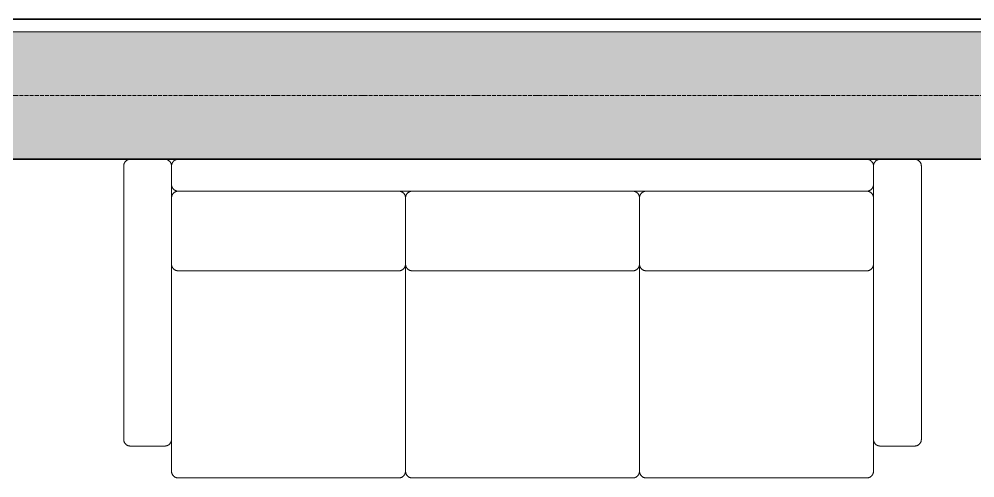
# Model space of a CAD drawing. Header units: millimetres. Extents: x -5016 to 63303, y -6019 to 98943.
# Drawn here: x 6250 to 9245, y 85400 to 86840 of the extents above; entities that cross this region are included whole.
import ezdxf

# ---------------------------------------------------------------- set-up
doc = ezdxf.new("R2010")
doc.units = ezdxf.units.MM
doc.linetypes.add('Осевая 12-2-2', pattern=[16, 12, -2, 0, -2])
for name, color, linetype, lineweight in [('A-WALL', 8, 'Continuous', 13), ('A-WALL-PATT', 8, 'Continuous', 13), ('I-FURN', 9, 'Continuous', 13), ('S-GRID', 8, 'Continuous', 13), ('АР_подложка', 8, 'Continuous', 13)]:
    doc.layers.add(name, color=color, linetype=linetype, lineweight=lineweight)

# ---------------------------------------------------------------- blocks, each defined once
blk = doc.blocks.new('INT Диван прямой - INT Диван прямой-2651426-Планировочное решение')
at = {"layer": 'I-FURN', "color": 39}
for p, q in [((-1250, 529), (-1250, -329)), ((-1100, 529), (-1100, 471)), ((1100, 471), (1100, 529)), ((1250, -329), (1250, 529)), ((-1100, 429), (-1100, 470.3)), ((-387.7, 450), (-1079, 450)), ((-387.7, 450), (-345.7, 450)), ((345.7, 450), (-345.7, 450)), ((345.7, 450), (387.7, 450)), ((1079, 450), (387.7, 450)), ((1100, 470.3), (1100, 429)), ((-1100, 429), (-1100, 221)), ((-366.7, 429), (-366.7, 221)), ((-366.7, 221), (-366.7, 429)), ((366.7, 429), (366.7, 221)), ((366.7, 221), (366.7, 429)), ((1100, 221), (1100, 429)), ((-1100, -329), (-1100, 221)), ((-366.7, -429), (-366.7, 221)), ((-366.7, 221), (-366.7, -429)), ((366.7, 221), (366.7, -429)), ((366.7, -429), (366.7, 221)), ((1100, 221), (1100, -329)), ((-1079, 200), (-387.7, 200)), ((-345.7, 200), (345.7, 200)), ((387.7, 200), (1079, 200)), ((-1100, -329), (-1100, -429)), ((1100, -429), (1100, -329)), ((-1229, -350), (-1121, -350)), ((1121, -350), (1229, -350)), ((-1079, -450), (-387.7, -450)), ((-345.7, -450), (345.7, -450)), ((387.7, -450), (1079, -450))]:
    blk.add_line(p, q, dxfattribs=at)
at = {"layer": 'I-FURN', "color": 39, "flags": 128}
for points in [[(-1229, 550), (-1229.8, 550), (-1230.7, 549.9), (-1231.5, 549.8), (-1232.3, 549.7), (-1233.2, 549.6), (-1234, 549.4), (-1234.8, 549.2), (-1235.6, 548.9), (-1236.4, 548.7), (-1237.2, 548.3), (-1237.9, 548), (-1238.7, 547.6), (-1239.4, 547.2), (-1240.2, 546.8), (-1240.9, 546.3), (-1241.5, 545.8), (-1242.2, 545.3), (-1242.8, 544.8), (-1243.5, 544.2), (-1244.1, 543.6), (-1244.6, 543), (-1245.2, 542.4), (-1245.7, 541.7), (-1246.2, 541), (-1246.7, 540.3), (-1247.1, 539.6), (-1247.5, 538.9), (-1247.9, 538.1), (-1248.3, 537.4), (-1248.6, 536.6), (-1248.9, 535.8), (-1249.1, 535), (-1249.3, 534.2), (-1249.5, 533.4), (-1249.7, 532.6), (-1249.8, 531.7), (-1249.9, 530.9), (-1250, 530.1), (-1250, 529.2), (-1250, 529)], [(-1100, 529.8), (-1100.1, 530.7), (-1100.2, 531.5), (-1100.3, 532.3), (-1100.4, 533.2), (-1100.6, 534), (-1100.8, 534.8), (-1101.1, 535.6), (-1101.3, 536.4), (-1101.7, 537.2), (-1102, 537.9), (-1102.4, 538.7), (-1102.8, 539.4), (-1103.2, 540.2), (-1103.7, 540.9), (-1104.2, 541.5), (-1104.7, 542.2), (-1105.2, 542.8), (-1105.8, 543.5), (-1106.4, 544.1), (-1107, 544.6), (-1107.6, 545.2), (-1108.3, 545.7), (-1109, 546.2), (-1109.7, 546.7), (-1110.4, 547.1), (-1111.1, 547.5), (-1111.9, 547.9), (-1112.6, 548.3), (-1113.4, 548.6), (-1114.2, 548.9), (-1115, 549.1), (-1115.8, 549.3), (-1116.6, 549.5), (-1117.4, 549.7), (-1118.3, 549.8), (-1119.1, 549.9), (-1119.9, 550), (-1120.8, 550), (-1121, 550)], [(-1079, 550), (-1079.8, 550), (-1080.7, 549.9), (-1081.5, 549.8), (-1082.3, 549.7), (-1083.2, 549.6), (-1084, 549.4), (-1084.8, 549.2), (-1085.6, 548.9), (-1086.4, 548.7), (-1087.2, 548.3), (-1087.9, 548), (-1088.7, 547.6), (-1089.4, 547.2), (-1090.2, 546.8), (-1090.9, 546.3), (-1091.5, 545.8), (-1092.2, 545.3), (-1092.8, 544.8), (-1093.5, 544.2), (-1094.1, 543.6), (-1094.6, 543), (-1095.2, 542.4), (-1095.7, 541.7), (-1096.2, 541), (-1096.7, 540.3), (-1097.1, 539.6), (-1097.5, 538.9), (-1097.9, 538.1), (-1098.3, 537.4), (-1098.6, 536.6), (-1098.9, 535.8), (-1099.1, 535), (-1099.3, 534.2), (-1099.5, 533.4), (-1099.7, 532.6), (-1099.8, 531.7), (-1099.9, 530.9), (-1100, 530.1), (-1100, 529.2), (-1100, 529)], [(1100, 529), (1100, 529.8), (1099.9, 530.7), (1099.8, 531.5), (1099.7, 532.3), (1099.6, 533.2), (1099.4, 534), (1099.2, 534.8), (1098.9, 535.6), (1098.7, 536.4), (1098.3, 537.2), (1098, 537.9), (1097.6, 538.7), (1097.2, 539.4), (1096.8, 540.2), (1096.3, 540.9), (1095.8, 541.5), (1095.3, 542.2), (1094.8, 542.8), (1094.2, 543.5), (1093.6, 544.1), (1093, 544.6), (1092.4, 545.2), (1091.7, 545.7), (1091, 546.2), (1090.3, 546.7), (1089.6, 547.1), (1088.9, 547.5), (1088.1, 547.9), (1087.4, 548.3), (1086.6, 548.6), (1085.8, 548.9), (1085, 549.1), (1084.2, 549.3), (1083.4, 549.5), (1082.6, 549.7), (1081.7, 549.8), (1080.9, 549.9), (1080.1, 550), (1079.2, 550), (1079, 550)], [(1121, 550), (1120.2, 550), (1119.3, 549.9), (1118.5, 549.8), (1117.7, 549.7), (1116.8, 549.6), (1116, 549.4), (1115.2, 549.2), (1114.4, 548.9), (1113.6, 548.7), (1112.8, 548.3), (1112.1, 548), (1111.3, 547.6), (1110.6, 547.2), (1109.8, 546.8), (1109.1, 546.3), (1108.5, 545.8), (1107.8, 545.3), (1107.2, 544.8), (1106.5, 544.2), (1105.9, 543.6), (1105.4, 543), (1104.8, 542.4), (1104.3, 541.7), (1103.8, 541), (1103.3, 540.3), (1102.9, 539.6), (1102.5, 538.9), (1102.1, 538.1), (1101.7, 537.4), (1101.4, 536.6), (1101.1, 535.8), (1100.9, 535), (1100.7, 534.2), (1100.5, 533.4), (1100.3, 532.6), (1100.2, 531.7), (1100.1, 530.9), (1100, 530.1)], [(1250, 529), (1250, 529.8), (1249.9, 530.7), (1249.8, 531.5), (1249.7, 532.3), (1249.6, 533.2), (1249.4, 534), (1249.2, 534.8), (1248.9, 535.6), (1248.7, 536.4), (1248.3, 537.2), (1248, 537.9), (1247.6, 538.7), (1247.2, 539.4), (1246.8, 540.2), (1246.3, 540.9), (1245.8, 541.5), (1245.3, 542.2), (1244.8, 542.8), (1244.2, 543.5), (1243.6, 544.1), (1243, 544.6), (1242.4, 545.2), (1241.7, 545.7), (1241, 546.2), (1240.3, 546.7), (1239.6, 547.1), (1238.9, 547.5), (1238.1, 547.9), (1237.4, 548.3), (1236.6, 548.6), (1235.8, 548.9), (1235, 549.1), (1234.2, 549.3), (1233.4, 549.5), (1232.6, 549.7), (1231.7, 549.8), (1230.9, 549.9), (1230.1, 550), (1229.2, 550), (1229, 550)], [(-1100, 471), (-1100, 470.2), (-1099.9, 469.3), (-1099.8, 468.5), (-1099.7, 467.7), (-1099.6, 466.8), (-1099.4, 466), (-1099.2, 465.2), (-1098.9, 464.4), (-1098.7, 463.6), (-1098.3, 462.8), (-1098, 462.1), (-1097.6, 461.3), (-1097.2, 460.6), (-1096.8, 459.8), (-1096.3, 459.1), (-1095.8, 458.5), (-1095.3, 457.8), (-1094.8, 457.2), (-1094.2, 456.5), (-1093.6, 455.9), (-1093, 455.4), (-1092.4, 454.8), (-1091.7, 454.3), (-1091, 453.8), (-1090.3, 453.3), (-1089.6, 452.9), (-1088.9, 452.5), (-1088.1, 452.1), (-1087.4, 451.7), (-1086.6, 451.4), (-1085.8, 451.1), (-1085, 450.9), (-1084.2, 450.7), (-1083.4, 450.5), (-1082.6, 450.3), (-1081.7, 450.2), (-1080.9, 450.1), (-1080.1, 450)], [(-1079, 450), (-1079.8, 450), (-1080.7, 449.9), (-1081.5, 449.8), (-1082.3, 449.7), (-1083.2, 449.6), (-1084, 449.4), (-1084.8, 449.2), (-1085.6, 448.9), (-1086.4, 448.7), (-1087.2, 448.3), (-1087.9, 448), (-1088.7, 447.6), (-1089.4, 447.2), (-1090.2, 446.8), (-1090.9, 446.3), (-1091.5, 445.8), (-1092.2, 445.3), (-1092.8, 444.8), (-1093.5, 444.2), (-1094.1, 443.6), (-1094.6, 443), (-1095.2, 442.4), (-1095.7, 441.7), (-1096.2, 441), (-1096.7, 440.3), (-1097.1, 439.6), (-1097.5, 438.9), (-1097.9, 438.1), (-1098.3, 437.4), (-1098.6, 436.6), (-1098.9, 435.8), (-1099.1, 435), (-1099.3, 434.2), (-1099.5, 433.4), (-1099.7, 432.6), (-1099.8, 431.7), (-1099.9, 430.9), (-1100, 430.1), (-1100, 429.2), (-1100, 429)], [(-1080.7, 449.9), (-1081.5, 449.8), (-1082.3, 449.7), (-1083.2, 449.6)], [(-366.7, 429), (-366.7, 429.8), (-366.7, 430.7), (-366.8, 431.5), (-366.9, 432.3), (-367.1, 433.2), (-367.3, 434), (-367.5, 434.8), (-367.7, 435.6), (-368, 436.4), (-368.3, 437.2), (-368.7, 437.9), (-369, 438.7), (-369.4, 439.4), (-369.9, 440.2), (-370.3, 440.9), (-370.8, 441.5), (-371.3, 442.2), (-371.9, 442.8), (-372.4, 443.5), (-373, 444.1), (-373.6, 444.6), (-374.3, 445.2), (-374.9, 445.7), (-375.6, 446.2), (-376.3, 446.7), (-377, 447.1), (-377.8, 447.5), (-378.5, 447.9), (-379.3, 448.3), (-380.1, 448.6), (-380.8, 448.9), (-381.6, 449.1), (-382.5, 449.3), (-383.3, 449.5), (-384.1, 449.7), (-384.9, 449.8), (-385.8, 449.9), (-386.6, 450), (-387.4, 450), (-387.7, 450)], [(-384.1, 449.7), (-384.9, 449.8), (-385.8, 449.9)], [(-379.3, 448.3), (-380.1, 448.6), (-380.8, 448.9), (-381.6, 449.1), (-382.5, 449.3)], [(-345.7, 450), (-346.5, 450), (-347.3, 449.9), (-348.2, 449.8), (-349, 449.7), (-349.8, 449.6), (-350.7, 449.4), (-351.5, 449.2), (-352.3, 448.9), (-353.1, 448.7), (-353.8, 448.3), (-354.6, 448), (-355.4, 447.6), (-356.1, 447.2), (-356.8, 446.8), (-357.5, 446.3), (-358.2, 445.8), (-358.9, 445.3), (-359.5, 444.8), (-360.1, 444.2), (-360.7, 443.6), (-361.3, 443), (-361.9, 442.4), (-362.4, 441.7), (-362.9, 441), (-363.3, 440.3), (-363.8, 439.6), (-364.2, 438.9), (-364.6, 438.1), (-364.9, 437.4), (-365.2, 436.6), (-365.5, 435.8), (-365.8, 435), (-366, 434.2), (-366.2, 433.4), (-366.4, 432.6), (-366.5, 431.7), (-366.6, 430.9), (-366.6, 430.1), (-366.7, 429.2), (-366.7, 429)], [(-347.3, 449.9), (-348.2, 449.8), (-349, 449.7), (-349.8, 449.6)], [(366.7, 429), (366.6, 429.8), (366.6, 430.7), (366.5, 431.5), (366.4, 432.3), (366.2, 433.2), (366.1, 434), (365.8, 434.8), (365.6, 435.6), (365.3, 436.4), (365, 437.2), (364.7, 437.9), (364.3, 438.7), (363.9, 439.4), (363.5, 440.2), (363, 440.9), (362.5, 441.5), (362, 442.2), (361.5, 442.8), (360.9, 443.5), (360.3, 444.1), (359.7, 444.6), (359, 445.2), (358.4, 445.7), (357.7, 446.2), (357, 446.7), (356.3, 447.1), (355.6, 447.5), (354.8, 447.9), (354.1, 448.3), (353.3, 448.6), (352.5, 448.9), (351.7, 449.1), (350.9, 449.3), (350.1, 449.5), (349.2, 449.7), (348.4, 449.8), (347.6, 449.9), (346.7, 450), (345.9, 450), (345.7, 450)], [(349.2, 449.7), (348.4, 449.8), (347.6, 449.9)], [(354.1, 448.3), (353.3, 448.6), (352.5, 448.9), (351.7, 449.1), (350.9, 449.3)], [(387.7, 450), (386.8, 450), (386, 449.9), (385.2, 449.8), (384.3, 449.7), (383.5, 449.6), (382.7, 449.4), (381.9, 449.2), (381.1, 448.9), (380.3, 448.7), (379.5, 448.3), (378.7, 448), (378, 447.6), (377.2, 447.2), (376.5, 446.8), (375.8, 446.3), (375.1, 445.8), (374.5, 445.3), (373.8, 444.8), (373.2, 444.2), (372.6, 443.6), (372, 443), (371.5, 442.4), (371, 441.7), (370.5, 441), (370, 440.3), (369.6, 439.6), (369.1, 438.9), (368.8, 438.1), (368.4, 437.4), (368.1, 436.6), (367.8, 435.8), (367.5, 435), (367.3, 434.2), (367.1, 433.4), (367, 432.6), (366.8, 431.7), (366.8, 430.9), (366.7, 430.1), (366.7, 429.2), (366.7, 429)], [(386, 449.9), (385.2, 449.8), (384.3, 449.7), (383.5, 449.6)], [(1100, 429), (1100, 429.8), (1099.9, 430.7), (1099.8, 431.5), (1099.7, 432.3), (1099.6, 433.2), (1099.4, 434), (1099.2, 434.8), (1098.9, 435.6), (1098.7, 436.4), (1098.3, 437.2), (1098, 437.9), (1097.6, 438.7), (1097.2, 439.4), (1096.8, 440.2), (1096.3, 440.9), (1095.8, 441.5), (1095.3, 442.2), (1094.8, 442.8), (1094.2, 443.5), (1093.6, 444.1), (1093, 444.6), (1092.4, 445.2), (1091.7, 445.7), (1091, 446.2), (1090.3, 446.7), (1089.6, 447.1), (1088.9, 447.5), (1088.1, 447.9), (1087.4, 448.3), (1086.6, 448.6), (1085.8, 448.9), (1085, 449.1), (1084.2, 449.3), (1083.4, 449.5), (1082.6, 449.7), (1081.7, 449.8), (1080.9, 449.9), (1080.1, 450), (1079.2, 450), (1079, 450)], [(1079.8, 450), (1080.7, 450.1), (1081.5, 450.2), (1082.3, 450.3), (1083.2, 450.4), (1084, 450.6), (1084.8, 450.8), (1085.6, 451.1), (1086.4, 451.3), (1087.2, 451.7), (1087.9, 452), (1088.7, 452.4), (1089.4, 452.8), (1090.2, 453.2), (1090.9, 453.7), (1091.5, 454.2), (1092.2, 454.7), (1092.8, 455.2), (1093.5, 455.8), (1094.1, 456.4), (1094.6, 457), (1095.2, 457.6), (1095.7, 458.3), (1096.2, 459), (1096.7, 459.7), (1097.1, 460.4), (1097.5, 461.1), (1097.9, 461.9), (1098.3, 462.6), (1098.6, 463.4), (1098.9, 464.2), (1099.1, 465), (1099.3, 465.8), (1099.5, 466.6), (1099.7, 467.4), (1099.8, 468.3), (1099.9, 469.1), (1100, 469.9), (1100, 470.8), (1100, 471)], [(1082.6, 449.7), (1081.7, 449.8), (1080.9, 449.9), (1080.5, 449.9)], [(1087.4, 448.3), (1086.6, 448.6), (1085.8, 448.9), (1085, 449.1), (1084.2, 449.3)], [(-1099.7, 432.6), (-1099.8, 431.7), (-1099.9, 430.9)], [(-1098.3, 437.4), (-1098.6, 436.6), (-1098.9, 435.8), (-1099.1, 435), (-1099.3, 434.2)], [(-1094.6, 443), (-1095.2, 442.4), (-1095.7, 441.7), (-1096.2, 441)], [(-1090.9, 446.3), (-1091.5, 445.8), (-1092.2, 445.3), (-1092.8, 444.8)], [(-1084.8, 449.2), (-1085.6, 448.9), (-1086.4, 448.7), (-1087.2, 448.3), (-1087.9, 448)], [(-373.6, 444.6), (-374.3, 445.2), (-374.9, 445.7), (-375.6, 446.2)], [(-370.3, 440.9), (-370.8, 441.5), (-371.3, 442.2), (-371.9, 442.8)], [(-367.5, 434.8), (-367.7, 435.6), (-368, 436.4), (-368.3, 437.2), (-368.7, 437.9)], [(-366.7, 430.7), (-366.8, 431.5), (-366.9, 432.3), (-367.1, 433.2)], [(-366.4, 432.6), (-366.5, 431.7), (-366.6, 430.9)], [(-364.9, 437.4), (-365.2, 436.6), (-365.5, 435.8), (-365.8, 435), (-366, 434.2)], [(-361.3, 443), (-361.9, 442.4), (-362.4, 441.7), (-362.9, 441)], [(-357.5, 446.3), (-358.2, 445.8), (-358.9, 445.3), (-359.5, 444.8)], [(-351.5, 449.2), (-352.3, 448.9), (-353.1, 448.7), (-353.8, 448.3), (-354.6, 448)], [(359.7, 444.6), (359, 445.2), (358.4, 445.7), (357.7, 446.2)], [(363, 440.9), (362.5, 441.5), (362, 442.2), (361.5, 442.8)], [(365.8, 434.8), (365.6, 435.6), (365.3, 436.4), (365, 437.2), (364.7, 437.9)], [(366.6, 430.7), (366.5, 431.5), (366.4, 432.3), (366.2, 433.2)], [(367, 432.6), (366.8, 431.7), (366.8, 430.9)], [(368.4, 437.4), (368.1, 436.6), (367.8, 435.8), (367.5, 435), (367.3, 434.2)], [(372, 443), (371.5, 442.4), (371, 441.7), (370.5, 441)], [(375.8, 446.3), (375.1, 445.8), (374.5, 445.3), (373.8, 444.8)], [(381.9, 449.2), (381.1, 448.9), (380.3, 448.7), (379.5, 448.3), (378.7, 448)], [(1093, 444.6), (1092.4, 445.2), (1091.7, 445.7), (1091, 446.2)], [(1096.3, 440.9), (1095.8, 441.5), (1095.3, 442.2), (1094.8, 442.8)], [(1099.2, 434.8), (1098.9, 435.6), (1098.7, 436.4), (1098.3, 437.2), (1098, 437.9)], [(1099.9, 430.7), (1099.8, 431.5), (1099.7, 432.3), (1099.6, 433.2)], [(-1100, 221), (-1100, 220.2), (-1099.9, 219.3), (-1099.8, 218.5), (-1099.7, 217.7), (-1099.6, 216.8), (-1099.4, 216), (-1099.2, 215.2), (-1098.9, 214.4), (-1098.7, 213.6), (-1098.3, 212.8), (-1098, 212.1), (-1097.6, 211.3), (-1097.2, 210.6), (-1096.8, 209.8), (-1096.3, 209.1), (-1095.8, 208.5), (-1095.3, 207.8), (-1094.8, 207.2), (-1094.2, 206.5), (-1093.6, 205.9), (-1093, 205.4), (-1092.4, 204.8), (-1091.7, 204.3), (-1091, 203.8), (-1090.3, 203.3), (-1089.6, 202.9), (-1088.9, 202.5), (-1088.1, 202.1), (-1087.4, 201.7), (-1086.6, 201.4), (-1085.8, 201.1), (-1085, 200.9), (-1084.2, 200.7), (-1083.4, 200.5), (-1082.6, 200.3), (-1081.7, 200.2), (-1080.9, 200.1), (-1080.1, 200), (-1079.2, 200), (-1079, 200)], [(-387.7, 200), (-386.8, 200), (-386, 200.1), (-385.2, 200.2), (-384.3, 200.3), (-383.5, 200.4), (-382.7, 200.6), (-381.9, 200.8), (-381.1, 201.1), (-380.3, 201.3), (-379.5, 201.7), (-378.7, 202), (-378, 202.4), (-377.2, 202.8), (-376.5, 203.2), (-375.8, 203.7), (-375.1, 204.2), (-374.5, 204.7), (-373.8, 205.2), (-373.2, 205.8), (-372.6, 206.4), (-372, 207), (-371.5, 207.6), (-371, 208.3), (-370.5, 209), (-370, 209.7), (-369.6, 210.4), (-369.1, 211.1), (-368.8, 211.9), (-368.4, 212.6), (-368.1, 213.4), (-367.8, 214.2), (-367.5, 215), (-367.3, 215.8), (-367.1, 216.6), (-367, 217.4), (-366.8, 218.3), (-366.8, 219.1), (-366.7, 219.9), (-366.7, 220.8), (-366.7, 221)], [(-366.7, 221), (-366.6, 220.2), (-366.6, 219.3), (-366.5, 218.5), (-366.4, 217.7), (-366.2, 216.8), (-366.1, 216), (-365.8, 215.2), (-365.6, 214.4), (-365.3, 213.6), (-365, 212.8), (-364.7, 212.1), (-364.3, 211.3), (-363.9, 210.6), (-363.5, 209.8), (-363, 209.1), (-362.5, 208.5), (-362, 207.8), (-361.5, 207.2), (-360.9, 206.5), (-360.3, 205.9), (-359.7, 205.4), (-359, 204.8), (-358.4, 204.3), (-357.7, 203.8), (-357, 203.3), (-356.3, 202.9), (-355.6, 202.5), (-354.8, 202.1), (-354.1, 201.7), (-353.3, 201.4), (-352.5, 201.1), (-351.7, 200.9), (-350.9, 200.7), (-350.1, 200.5), (-349.2, 200.3), (-348.4, 200.2), (-347.6, 200.1), (-346.7, 200), (-345.9, 200), (-345.7, 200)], [(345.7, 200), (346.5, 200), (347.3, 200.1), (348.2, 200.2), (349, 200.3), (349.8, 200.4), (350.7, 200.6), (351.5, 200.8), (352.3, 201.1), (353.1, 201.3), (353.8, 201.7), (354.6, 202), (355.4, 202.4), (356.1, 202.8), (356.8, 203.2), (357.5, 203.7), (358.2, 204.2), (358.9, 204.7), (359.5, 205.2), (360.1, 205.8), (360.7, 206.4), (361.3, 207), (361.9, 207.6), (362.4, 208.3), (362.9, 209), (363.3, 209.7), (363.8, 210.4), (364.2, 211.1), (364.6, 211.9), (364.9, 212.6), (365.2, 213.4), (365.5, 214.2), (365.8, 215), (366, 215.8), (366.2, 216.6), (366.4, 217.4), (366.5, 218.3), (366.6, 219.1), (366.6, 219.9), (366.7, 220.8), (366.7, 221)], [(366.7, 221), (366.7, 220.2), (366.7, 219.3), (366.8, 218.5), (366.9, 217.7), (367.1, 216.8), (367.3, 216), (367.5, 215.2), (367.7, 214.4), (368, 213.6), (368.3, 212.8), (368.7, 212.1), (369, 211.3), (369.4, 210.6), (369.9, 209.8), (370.3, 209.1), (370.8, 208.5), (371.3, 207.8), (371.9, 207.2), (372.4, 206.5), (373, 205.9), (373.6, 205.4), (374.3, 204.8), (374.9, 204.3), (375.6, 203.8), (376.3, 203.3), (377, 202.9), (377.8, 202.5), (378.5, 202.1), (379.3, 201.7), (380.1, 201.4), (380.8, 201.1), (381.6, 200.9), (382.5, 200.7), (383.3, 200.5), (384.1, 200.3), (384.9, 200.2), (385.8, 200.1), (386.6, 200), (387.4, 200), (387.7, 200)], [(1079, 200), (1079.8, 200), (1080.7, 200.1), (1081.5, 200.2), (1082.3, 200.3), (1083.2, 200.4), (1084, 200.6), (1084.8, 200.8), (1085.6, 201.1), (1086.4, 201.3), (1087.2, 201.7), (1087.9, 202), (1088.7, 202.4), (1089.4, 202.8), (1090.2, 203.2), (1090.9, 203.7), (1091.5, 204.2), (1092.2, 204.7), (1092.8, 205.2), (1093.5, 205.8), (1094.1, 206.4), (1094.6, 207), (1095.2, 207.6), (1095.7, 208.3), (1096.2, 209), (1096.7, 209.7), (1097.1, 210.4), (1097.5, 211.1), (1097.9, 211.9), (1098.3, 212.6), (1098.6, 213.4), (1098.9, 214.2), (1099.1, 215), (1099.3, 215.8), (1099.5, 216.6), (1099.7, 217.4), (1099.8, 218.3), (1099.9, 219.1), (1100, 219.9), (1100, 220.8), (1100, 221)], [(-1250, -329), (-1250, -329.8), (-1249.9, -330.7), (-1249.8, -331.5), (-1249.7, -332.3), (-1249.6, -333.2), (-1249.4, -334), (-1249.2, -334.8), (-1248.9, -335.6), (-1248.7, -336.4), (-1248.3, -337.2), (-1248, -337.9), (-1247.6, -338.7), (-1247.2, -339.4), (-1246.8, -340.2), (-1246.3, -340.9), (-1245.8, -341.5), (-1245.3, -342.2), (-1244.8, -342.8), (-1244.2, -343.5), (-1243.6, -344.1), (-1243, -344.6), (-1242.4, -345.2), (-1241.7, -345.7), (-1241, -346.2), (-1240.3, -346.7), (-1239.6, -347.1), (-1238.9, -347.5), (-1238.1, -347.9), (-1237.4, -348.3), (-1236.6, -348.6), (-1235.8, -348.9), (-1235, -349.1), (-1234.2, -349.3), (-1233.4, -349.5), (-1232.6, -349.7), (-1231.7, -349.8), (-1230.9, -349.9), (-1230.1, -350), (-1229.2, -350), (-1229, -350)], [(-1121, -350), (-1120.2, -350), (-1119.3, -349.9), (-1118.5, -349.8), (-1117.7, -349.7), (-1116.8, -349.6), (-1116, -349.4), (-1115.2, -349.2), (-1114.4, -348.9), (-1113.6, -348.7), (-1112.8, -348.3), (-1112.1, -348), (-1111.3, -347.6), (-1110.6, -347.2), (-1109.8, -346.8), (-1109.1, -346.3), (-1108.5, -345.8), (-1107.8, -345.3), (-1107.2, -344.8), (-1106.5, -344.2), (-1105.9, -343.6), (-1105.4, -343), (-1104.8, -342.4), (-1104.3, -341.7), (-1103.8, -341), (-1103.3, -340.3), (-1102.9, -339.6), (-1102.5, -338.9), (-1102.1, -338.1), (-1101.7, -337.4), (-1101.4, -336.6), (-1101.1, -335.8), (-1100.9, -335), (-1100.7, -334.2), (-1100.5, -333.4), (-1100.3, -332.6), (-1100.2, -331.7), (-1100.1, -330.9), (-1100, -330.1), (-1100, -329.2), (-1100, -329)], [(1100, -329), (1100, -329.8), (1100.1, -330.7), (1100.2, -331.5), (1100.3, -332.3), (1100.4, -333.2), (1100.6, -334), (1100.8, -334.8), (1101.1, -335.6), (1101.3, -336.4), (1101.7, -337.2), (1102, -337.9), (1102.4, -338.7), (1102.8, -339.4), (1103.2, -340.2), (1103.7, -340.9), (1104.2, -341.5), (1104.7, -342.2), (1105.2, -342.8), (1105.8, -343.5), (1106.4, -344.1), (1107, -344.6), (1107.6, -345.2), (1108.3, -345.7), (1109, -346.2), (1109.7, -346.7), (1110.4, -347.1), (1111.1, -347.5), (1111.9, -347.9), (1112.6, -348.3), (1113.4, -348.6), (1114.2, -348.9), (1115, -349.1), (1115.8, -349.3), (1116.6, -349.5), (1117.4, -349.7), (1118.3, -349.8), (1119.1, -349.9), (1119.9, -350), (1120.8, -350), (1121, -350)], [(1229, -350), (1229.8, -350), (1230.7, -349.9), (1231.5, -349.8), (1232.3, -349.7), (1233.2, -349.6), (1234, -349.4), (1234.8, -349.2), (1235.6, -348.9), (1236.4, -348.7), (1237.2, -348.3), (1237.9, -348), (1238.7, -347.6), (1239.4, -347.2), (1240.2, -346.8), (1240.9, -346.3), (1241.5, -345.8), (1242.2, -345.3), (1242.8, -344.8), (1243.5, -344.2), (1244.1, -343.6), (1244.6, -343), (1245.2, -342.4), (1245.7, -341.7), (1246.2, -341), (1246.7, -340.3), (1247.1, -339.6), (1247.5, -338.9), (1247.9, -338.1), (1248.3, -337.4), (1248.6, -336.6), (1248.9, -335.8), (1249.1, -335), (1249.3, -334.2), (1249.5, -333.4), (1249.7, -332.6), (1249.8, -331.7), (1249.9, -330.9), (1250, -330.1), (1250, -329.2), (1250, -329)], [(-1100, -429), (-1100, -429.8), (-1099.9, -430.7), (-1099.8, -431.5), (-1099.7, -432.3), (-1099.6, -433.2), (-1099.4, -434), (-1099.2, -434.8), (-1098.9, -435.6), (-1098.7, -436.4), (-1098.3, -437.2), (-1098, -437.9), (-1097.6, -438.7), (-1097.2, -439.4), (-1096.8, -440.2), (-1096.3, -440.9), (-1095.8, -441.5), (-1095.3, -442.2), (-1094.8, -442.8), (-1094.2, -443.5), (-1093.6, -444.1), (-1093, -444.6), (-1092.4, -445.2), (-1091.7, -445.7), (-1091, -446.2), (-1090.3, -446.7), (-1089.6, -447.1), (-1088.9, -447.5), (-1088.1, -447.9), (-1087.4, -448.3), (-1086.6, -448.6), (-1085.8, -448.9), (-1085, -449.1), (-1084.2, -449.3), (-1083.4, -449.5), (-1082.6, -449.7), (-1081.7, -449.8), (-1080.9, -449.9), (-1080.1, -450), (-1079.2, -450), (-1079, -450)], [(-387.7, -450), (-386.8, -450), (-386, -449.9), (-385.2, -449.8), (-384.3, -449.7), (-383.5, -449.6), (-382.7, -449.4), (-381.9, -449.2), (-381.1, -448.9), (-380.3, -448.7), (-379.5, -448.3), (-378.7, -448), (-378, -447.6), (-377.2, -447.2), (-376.5, -446.8), (-375.8, -446.3), (-375.1, -445.8), (-374.5, -445.3), (-373.8, -444.8), (-373.2, -444.2), (-372.6, -443.6), (-372, -443), (-371.5, -442.4), (-371, -441.7), (-370.5, -441), (-370, -440.3), (-369.6, -439.6), (-369.1, -438.9), (-368.8, -438.1), (-368.4, -437.4), (-368.1, -436.6), (-367.8, -435.8), (-367.5, -435), (-367.3, -434.2), (-367.1, -433.4), (-367, -432.6), (-366.8, -431.7), (-366.8, -430.9), (-366.7, -430.1), (-366.7, -429.2), (-366.7, -429)], [(-366.7, -429), (-366.6, -429.8), (-366.6, -430.7), (-366.5, -431.5), (-366.4, -432.3), (-366.2, -433.2), (-366.1, -434), (-365.8, -434.8), (-365.6, -435.6), (-365.3, -436.4), (-365, -437.2), (-364.7, -437.9), (-364.3, -438.7), (-363.9, -439.4), (-363.5, -440.2), (-363, -440.9), (-362.5, -441.5), (-362, -442.2), (-361.5, -442.8), (-360.9, -443.5), (-360.3, -444.1), (-359.7, -444.6), (-359, -445.2), (-358.4, -445.7), (-357.7, -446.2), (-357, -446.7), (-356.3, -447.1), (-355.6, -447.5), (-354.8, -447.9), (-354.1, -448.3), (-353.3, -448.6), (-352.5, -448.9), (-351.7, -449.1), (-350.9, -449.3), (-350.1, -449.5), (-349.2, -449.7), (-348.4, -449.8), (-347.6, -449.9), (-346.7, -450), (-345.9, -450), (-345.7, -450)], [(345.7, -450), (346.5, -450), (347.3, -449.9), (348.2, -449.8), (349, -449.7), (349.8, -449.6), (350.7, -449.4), (351.5, -449.2), (352.3, -448.9), (353.1, -448.7), (353.8, -448.3), (354.6, -448), (355.4, -447.6), (356.1, -447.2), (356.8, -446.8), (357.5, -446.3), (358.2, -445.8), (358.9, -445.3), (359.5, -444.8), (360.1, -444.2), (360.7, -443.6), (361.3, -443), (361.9, -442.4), (362.4, -441.7), (362.9, -441), (363.3, -440.3), (363.8, -439.6), (364.2, -438.9), (364.6, -438.1), (364.9, -437.4), (365.2, -436.6), (365.5, -435.8), (365.8, -435), (366, -434.2), (366.2, -433.4), (366.4, -432.6), (366.5, -431.7), (366.6, -430.9), (366.6, -430.1), (366.7, -429.2), (366.7, -429)], [(366.7, -429), (366.7, -429.8), (366.7, -430.7), (366.8, -431.5), (366.9, -432.3), (367.1, -433.2), (367.3, -434), (367.5, -434.8), (367.7, -435.6), (368, -436.4), (368.3, -437.2), (368.7, -437.9), (369, -438.7), (369.4, -439.4), (369.9, -440.2), (370.3, -440.9), (370.8, -441.5), (371.3, -442.2), (371.9, -442.8), (372.4, -443.5), (373, -444.1), (373.6, -444.6), (374.3, -445.2), (374.9, -445.7), (375.6, -446.2), (376.3, -446.7), (377, -447.1), (377.8, -447.5), (378.5, -447.9), (379.3, -448.3), (380.1, -448.6), (380.8, -448.9), (381.6, -449.1), (382.5, -449.3), (383.3, -449.5), (384.1, -449.7), (384.9, -449.8), (385.8, -449.9), (386.6, -450), (387.4, -450), (387.7, -450)], [(1079, -450), (1079.8, -450), (1080.7, -449.9), (1081.5, -449.8), (1082.3, -449.7), (1083.2, -449.6), (1084, -449.4), (1084.8, -449.2), (1085.6, -448.9), (1086.4, -448.7), (1087.2, -448.3), (1087.9, -448), (1088.7, -447.6), (1089.4, -447.2), (1090.2, -446.8), (1090.9, -446.3), (1091.5, -445.8), (1092.2, -445.3), (1092.8, -444.8), (1093.5, -444.2), (1094.1, -443.6), (1094.6, -443), (1095.2, -442.4), (1095.7, -441.7), (1096.2, -441), (1096.7, -440.3), (1097.1, -439.6), (1097.5, -438.9), (1097.9, -438.1), (1098.3, -437.4), (1098.6, -436.6), (1098.9, -435.8), (1099.1, -435), (1099.3, -434.2), (1099.5, -433.4), (1099.7, -432.6), (1099.8, -431.7), (1099.9, -430.9), (1100, -430.1), (1100, -429.2), (1100, -429)]]:
    blk.add_lwpolyline(points, dxfattribs=at)
blk = doc.blocks.new('АР_bath')
at = {"layer": 'A-WALL-PATT', "lineweight": 9}
h = blk.add_hatch(dxfattribs=at)
h.set_pattern_fill('FP_1', color=256, style=0, pattern_type=2)
h.set_pattern_definition([(0, (0, 0), (571.5, 571.5), [71.437, -500.062]), (90, (0, 0), (-571.5, 571.5), [71.437, -500.062]), (135, (71.44, 0), (-571.501, 0), [101.028, -707.195]), (0, (71.44, 321.47), (571.5, 571.5), [71.437, -500.062]), (45, (107.16, 285.75), (0, 571.501), [50.514, -757.709]), (135, (107.16, 285.75), (-571.501, 0), [50.514, -757.709]), (0, (285.75, 464.34), (571.5, 571.5), [101.028, -470.472]), (45, (285.75, 464.34), (0, 571.501), [71.437, -736.786]), (135, (386.78, 464.34), (-571.501, 0), [71.437, -736.786]), (90, (392.9, 142.9), (-571.5, 571.5), [71.437, -500.062]), (45, (392.9, 142.88), (0, 571.501), [50.514, -757.709]), (135, (428.62, 178.6), (-571.501, 0), [50.514, -757.709]), (0, (71.44, 142.9), (571.5, 571.5), [35.719, -478.631]), (0, (500.06, 285.75), (571.5, 571.5), [35.719, -478.631]), (90, (321.47, 357.2), (-571.5, 571.5), [35.719, -478.631]), (135, (392.9, 35.7), (-571.501, 0), [50.514, -757.709]), (135, (142.88, 428.62), (-571.501, 0), [50.514, -757.709]), (45, (267.9, 187.52), (0, 571.501), [50.514, -757.709]), (90, (196.45, 71.44), (-571.5, 571.5), [8.93, -562.57]), (90, (223.24, 312.54), (-571.5, 571.5), [8.93, -562.57]), (90, (491.13, 410.77), (-571.5, 571.5), [8.93, -562.57]), (90, (500.06, 107.16), (-571.5, 571.5), [8.93, -562.57])])
h.paths.add_polyline_path([(14393, 11072.6), (17868.2, 11072.6), (17868.2, 11472.6), (12868.2, 11472.6), (12868.2, 11072.6), (14315, 11072.6)])
h.paths.add_polyline_path([(12668.2, 11072.6), (12668.2, 11472.6), (7568.2, 11472.6), (7568.2, 11072.6), (12598, 11072.6)])
h.paths.add_polyline_path([(4218.2, 11072.6), (4218.2, 11472.6), (1968.2, 11472.6), (1968.2, 11072.6), (4068.2, 11072.6)])
at = {"layer": 'A-WALL', "lineweight": 35}
for p, q in [((5428.2, 11512.6), (18308.2, 11512.6)), ((12098.2, 11072.6), (7568.2, 11072.6))]:
    blk.add_line(p, q, dxfattribs=at)
at = {"layer": 'A-WALL'}
blk.add_line((7368.2, 11472.6), (18268.2, 11472.6), dxfattribs=at)
at = {"layer": 'S-GRID', "linetype": 'Осевая 12-2-2'}
blk.add_line((18268.2, 11272.6), (-101.7, 11272.6), dxfattribs=at)
at = {"layer": 'I-FURN', "color": 39}
blk.add_blockref('INT Диван прямой - INT Диван прямой-2651426-Планировочное решение', (9995.7, 10522.6), dxfattribs=at)

msp = doc.modelspace()

# ---------------------------------------------------------------- block references
at = {"layer": 'АР_подложка'}
msp.add_blockref('АР_bath', (-2168, 75327), dxfattribs=at)

doc.saveas('drawing.dxf')
